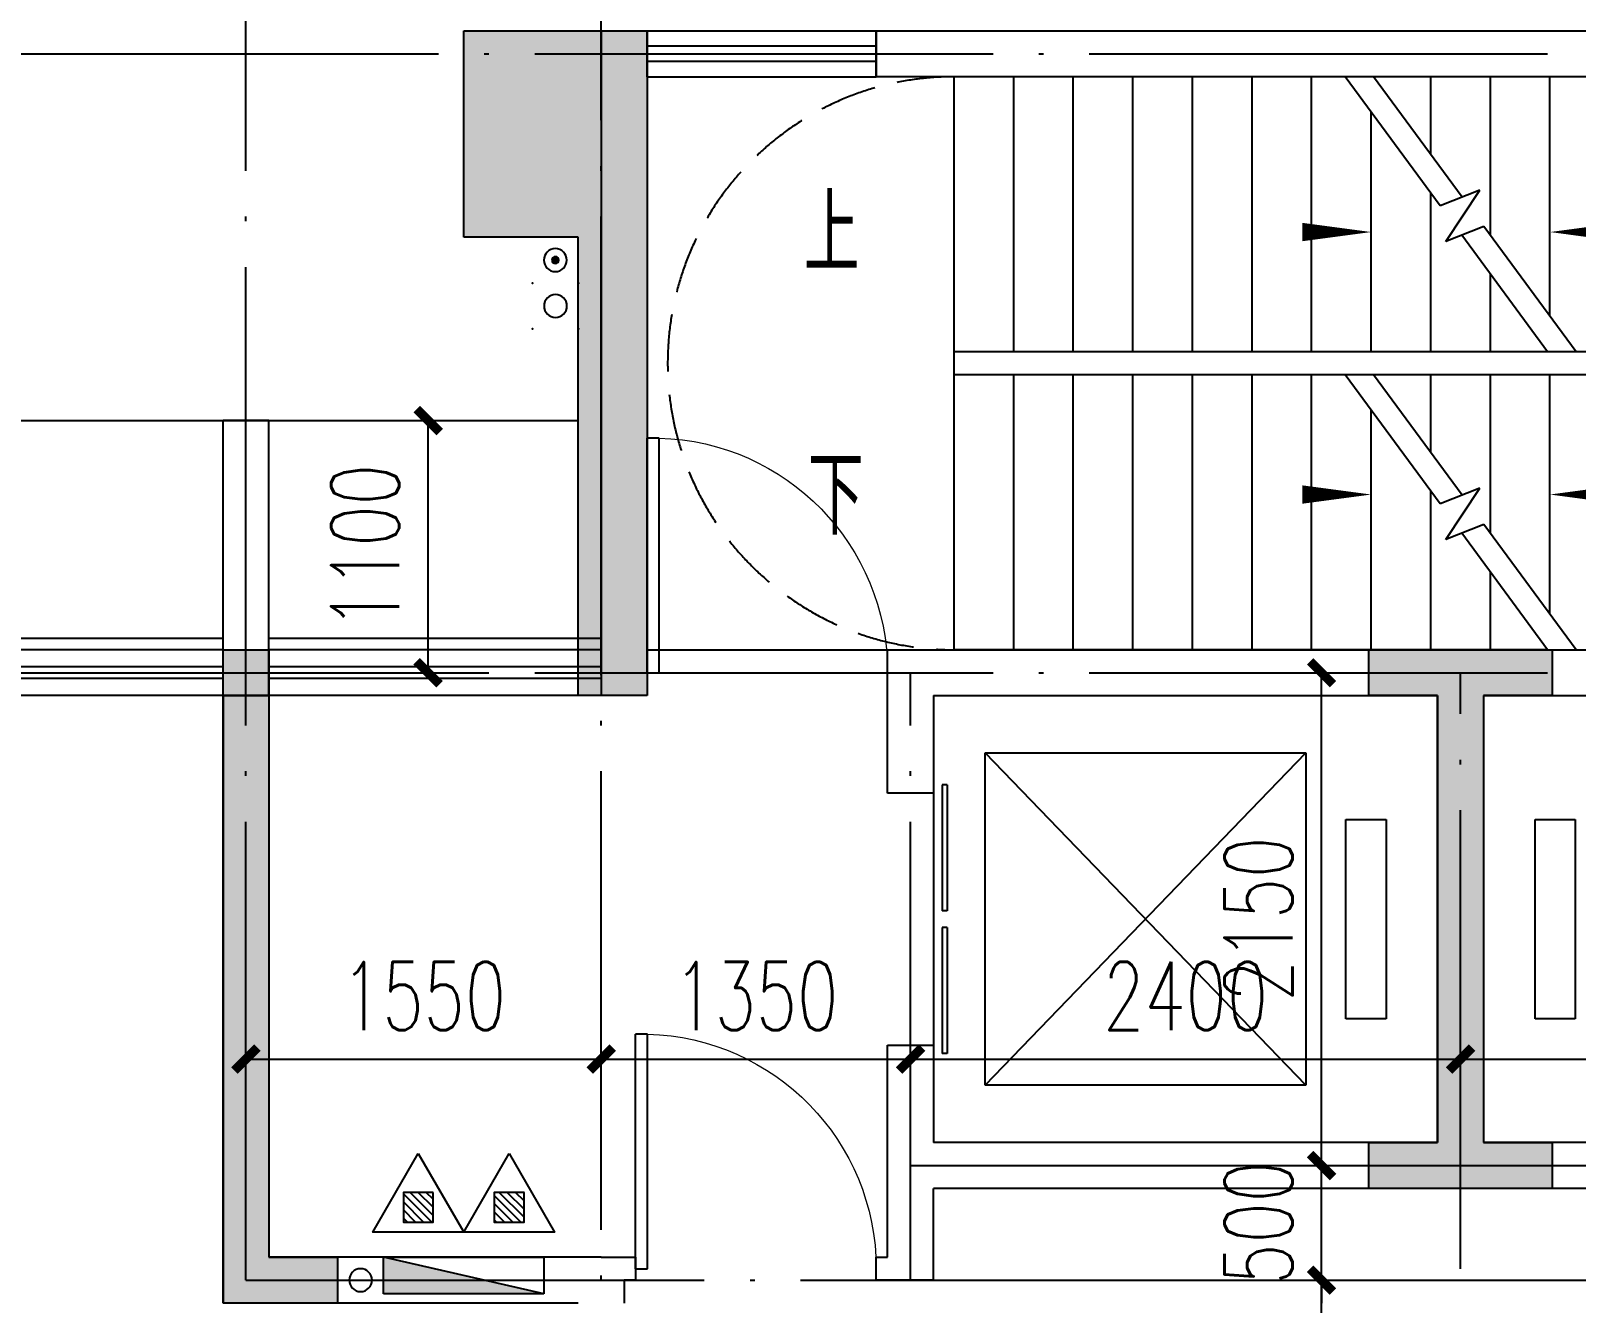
# Model space of a CAD drawing. Extents: x 41972 to 370663, y -1070170 to -109687.
# Drawn here: x 248859 to 255601, y -124937 to -119387 of the extents above; entities that cross this region are included whole.
import ezdxf

# ---------------------------------------------------------------- set-up
doc = ezdxf.new("R2010")
doc.units = 0
doc.header["$LTSCALE"] = 1000
doc.header["$MEASUREMENT"] = 0
doc.linetypes.add('DOTE', pattern=[2.42, 2, -0.2, 0.02, -0.2])
doc.linetypes.add('hxt-bzc$0$DASH', pattern=[0.35, 0.25, -0.1])
doc.layers.get('Defpoints').update_dxf_attribs({"color": 250})
for name, color, linetype in [('110-bz$0$A-栏杆、扶手', 163, 'Continuous'), ('A-AXIS_轴号', 3, 'Continuous'), ('A-COLUMN_结构柱', 4, 'Continuous'), ('A-DOTE_轴线', 215, 'DOTE'), ('A-PUB_HATCH_柱填充', 9, 'Continuous'), ('A-看线（阳台、空调板、线脚、雨棚等）', 11, 'Continuous'), ('A-立管', 6, 'Continuous'), ('EQUIP_灭火器', 7, 'Continuous'), ('hxt-bzc$0$A-STAIR-楼电梯、坡、阶', 2, 'Continuous'), ('hxt-bzc$0$A-WALL-墙', 4, 'Continuous'), ('hxt-bzc$0$A-WINDOW-门窗', 2, 'Continuous'), ('hxt-bzc$0$A-文字', 7, 'Continuous'), ('hxt-bzc$0$A-栏杆、扶手', 163, 'Continuous'), ('hxt-bzc$0$A-看线（阳台、空调板、线脚、雨棚等）', 11, 'Continuous'), ('hxt-bzc$0$DIM_SYMB', 3, 'Continuous'), ('hxt-bzc$0$EQUIP_消火栓', 7, 'Continuous'), ('hxt-bzc$0$VPIPE-消防', 1, 'hxt-bzc$0$TG_X'), ('loutai2-osc$0$A-WALL-墙', 4, 'Continuous'), ('loutai2-osc$0$A-看线（阳台、空调板、线脚、雨棚等）', 11, 'Continuous'), ('SG-BZC$0$A-立管', 6, 'Continuous'), ('WALL', 9, 'Continuous')]:
    doc.layers.add(name, color=color, linetype=linetype)
doc.styles.add('_TCH_DIM_T3', font='SIMPLEX', dxfattribs={"width": 0.705882, "bigfont": 'GBCBIG.shx'})
doc.styles.add('hxt-bzc$0$_TCH_DIM', font='SIMPLEX', dxfattribs={"bigfont": 'GBCBIG'})
doc.styles.add('hxt-bzc$0$TG_LINETYPE', font='SIMPLEX', dxfattribs={"width": 0.8, "height": 3, "bigfont": 'AllInOneBig.shx'})
doc.linetypes.add('hxt-bzc$0$TG_X', pattern='A,2,-0.6,["X",hxt-bzc$0$TG_LINETYPE,S=0.1,R=0,X=-0.52,Y=-0.15],0', length=2.6)
doc.dimstyles.new('_TCH_ARCH&&100', dxfattribs={"dimtxt": 297.5, "dimasz": 100, "dimexe": 250, "dimexo": 300, "dimgap": 126.25, "dimtad": 1, "dimdec": 0, "dimzin": 0, "dimdsep": 46, "dimtxsty": '_TCH_DIM_T3', "dimblk": 'ARCHTICK', "dimcen": 0.09, "dimclrt": 7, "dimazin": 2, "dimtfac": 1, "dimtdec": 0, "dimtix": 1, "dimtmove": 2, "dimatfit": 3, "dimfxl": 100, "dimtolj": 1, "dimtzin": 0, "dimarcsym": 0})

# ---------------------------------------------------------------- blocks, each defined once
blk = doc.blocks.new('loutai2-osc')
at = {"layer": '110-bz$0$A-栏杆、扶手'}
for p, q in [((14450, 125), (15950, 125)), ((14450, 75), (15950, 75))]:
    blk.add_line(p, q, dxfattribs=at)
at = {"layer": 'A-看线（阳台、空调板、线脚、雨棚等）', "color": 8}
blk.add_line((14450, 250), (16050, 250), dxfattribs=at)
at = {"layer": 'loutai2-osc$0$A-WALL-墙'}
for p, q in [((14250, 0), (14250, 1200)), ((14250, 1200), (14450, 1200)), ((14450, 0), (14450, 1200)), ((14250, 0), (14450, 0))]:
    blk.add_line(p, q, dxfattribs=at)
at = {"layer": 'loutai2-osc$0$A-看线（阳台、空调板、线脚、雨棚等）'}
for p, q in [((14450, 200), (15950, 200)), ((14450, 0), (15950, 0))]:
    blk.add_line(p, q, dxfattribs=at)
blk.add_lwpolyline([(16150, 250), (16150, 1200), (12900, 1200)], dxfattribs=at)
blk = doc.blocks.new('34GTQ24TG')
at = {"layer": 'A-立管'}
blk.add_hatch(color=256, dxfattribs=at).paths.add_polyline_path([(0, -15, -1), (0, 15, -1), (0, -15)])
for radius in [50, 15]:
    blk.add_circle((0, 0), radius, dxfattribs=at)
blk = doc.blocks.new('SG-BZC$0$立管%%c100')
at = {"layer": 'SG-BZC$0$A-立管'}
blk.add_circle((100, -100), 50, dxfattribs=at)
for p in [(0, 0), (200, 0), (0, -200), (200, -200)]:
    blk.add_point(p, dxfattribs=at)
blk = doc.blocks.new('SG-BZC')
at = {"layer": 'A-立管'}
blk.add_blockref('34GTQ24TG', (9200, 10700), dxfattribs=at)
at = {"layer": 'SG-BZC$0$A-立管', "xscale": 0.9979199999999903, "yscale": 0.9979199999999903, "zscale": 0.9979199999999903, "rotation": 179.999998773234}
blk.add_blockref('SG-BZC$0$立管%%c100', (9299.1, 10400), dxfattribs=at)
blk = doc.blocks.new('A$C18840BC2')
at = {"layer": 'A-PUB_HATCH_柱填充'}
for points in [[(17550, 11200), (17550, 12100), (16750, 12100), (16750, 9200), (17050, 9200), (17050, 11200), (17550, 11200)], [(13100, 9200), (13100, 7250), (12800, 7250), (12800, 7050), (13600, 7050), (13600, 7250), (13300, 7250), (13300, 9200), (13600, 9200), (13600, 9400), (12800, 9400), (12800, 9200), (13100, 9200)], [(18400, 6750), (18100, 6750), (18100, 6550), (18600, 6550), (18600, 9400), (18400, 9400), (18400, 6750)]]:
    blk.add_hatch(color=256, dxfattribs=at).paths.add_polyline_path(points)
at = {"layer": 'A-COLUMN_结构柱'}
for p, q in [((17550, 12100), (16750, 12100)), ((16750, 12100), (16750, 9200)), ((17550, 11200), (17550, 12100)), ((17050, 9200), (17050, 11200)), ((17050, 11200), (17550, 11200)), ((13600, 9400), (12800, 9400)), ((12800, 9400), (12800, 9200)), ((13600, 9200), (13600, 9400)), ((18600, 9400), (18400, 9400)), ((18400, 9400), (18400, 6750)), ((18600, 6550), (18600, 9400)), ((12800, 9200), (13100, 9200)), ((13100, 9200), (13100, 7250)), ((13300, 7250), (13300, 9200)), ((13300, 9200), (13600, 9200)), ((16750, 9200), (17050, 9200)), ((13100, 7250), (12800, 7250)), ((12800, 7250), (12800, 7050)), ((13600, 7250), (13300, 7250)), ((13600, 7050), (13600, 7250)), ((12800, 7050), (13600, 7050)), ((18400, 6750), (18100, 6750)), ((18100, 6750), (18100, 6550)), ((18100, 6550), (18600, 6550))]:
    blk.add_line(p, q, dxfattribs=at)
blk = doc.blocks.new('$TwtSys$00000546')
h = blk.add_hatch()
h.set_pattern_fill('ANSI31', color=256, scale=200, style=0)
h.set_pattern_definition([(45, (-38543.802, -6670.83), (-17.67767, 17.67767), [])])
h.paths.add_polyline_path([(-64.9, 173.7), (64.9, 173.7), (64.9, 43.9), (-64.9, 43.9)])
for points in [[(0, 343.6), (-198.4, 0), (198.4, 0)], [(-64.9, 173.7), (64.9, 173.7), (64.9, 43.9), (-64.9, 43.9)]]:
    blk.add_lwpolyline(points, close=True)
blk = doc.blocks.new('hxt-bzc$0$$DorLib2D$00000001')
for p, q in [((0.45, 0.975), (0.5, 0.975)), ((0.45, 0), (0.45, 0.975)), ((0.5, 0), (0.5, 0.975)), ((0.5, 0), (0.45, 0))]:
    blk.add_line(p, q)
at = {"lineweight": 13}
blk.add_arc((0.475, 0), 0.975, 91.46928, 180, dxfattribs=at)
blk = doc.blocks.new('hxt-bzc$0$$DORLIB2D$00000127')
at = {"color": 0}
for points in [[(-0.5333, 0.7949), (-0.5333, 0.6904)], [(-0.0333, 0.7949), (-0.5333, 0.7949)], [(-0.0333, 0.7949), (-0.0333, 0.6904)], [(0.5333, 0.7949), (0.0333, 0.7949)], [(0.0333, 0.7949), (0.0333, 0.6904)], [(0.5333, 0.7949), (0.5333, 0.6904)], [(-0.0333, 0.6904), (-0.5333, 0.6904)], [(0.5333, 0.6904), (0.0333, 0.6904)], [(0.5, 0.5), (-0.5, 0.5)]]:
    blk.add_lwpolyline(points, dxfattribs=at)
blk = doc.blocks.new('hxt-bzc$0$$WINLIB2D$00000001')
at = {"color": 0}
for points in [[(-0.5, 0.5), (-0.5, -0.5)], [(-0.5, 0.5), (0.5, 0.5)], [(0.5, -0.5), (0.5, 0.5)], [(0.5, 0.1667), (-0.5, 0.1667)], [(0.5, -0.1667), (-0.5, -0.1667)], [(-0.5, -0.5), (0.5, -0.5)]]:
    blk.add_lwpolyline(points, dxfattribs=at)
blk = doc.blocks.new('hxt-bzc$0$$TwtSys$00000434')
for p, q in [((-0.5, 0.5), (-0.5, -0.5)), ((-0.5, -0.5), (0.5, 0.5)), ((0.5, 0.5), (-0.5, 0.5)), ((0.5, -0.5), (0.5, 0.5)), ((-0.5, -0.5), (0.5, -0.5))]:
    blk.add_line(p, q)
blk.add_solid([(0.5, -0.5), (0.5, 0.5), (-0.5, -0.5)])
blk = doc.blocks.new('hxt-bzc')
at = {"layer": 'hxt-bzc$0$A-STAIR-楼电梯、坡、阶'}
for p, q in [((7075, 2200), (5675, 2200)), ((5675, 2200), (5675, 750)), ((5675, 750), (7075, 2200)), ((7075, 750), (5675, 2200)), ((7075, 750), (7075, 2200)), ((4675, 1910), (4500, 1910)), ((4500, 1910), (4500, 1040)), ((4675, 1040), (4675, 1910)), ((5500, 1910), (5325, 1910)), ((5325, 1910), (5325, 1040)), ((5500, 1040), (5500, 1910)), ((4500, 1040), (4675, 1040)), ((5325, 1040), (5500, 1040)), ((5675, 750), (7075, 750))]:
    blk.add_line(p, q, dxfattribs=at)
at = {"layer": 'hxt-bzc$0$A-WALL-墙'}
for p, q in [((7550, 5350), (2450, 5350)), ((7550, 5150), (7550, 5350)), ((8750, 5350), (8550, 5350)), ((8550, 5350), (8550, 5150)), ((8750, 5350), (8750, 2450)), ((2450, 5150), (7550, 5150)), ((8550, 5150), (8550, 2650)), ((5000, 2650), (2600, 2650)), ((7400, 2650), (5000, 2650)), ((7500, 2650), (7400, 2650)), ((7500, 2450), (7500, 2650)), ((8550, 2650), (8550, 2450)), ((4900, 2450), (2700, 2450)), ((4900, 2450), (4900, 500)), ((5100, 2450), (5100, 500)), ((7300, 2450), (5100, 2450)), ((7300, 2450), (7300, 2025)), ((7500, 2025), (7500, 2450)), ((8550, 2450), (8750, 2450)), ((10200, 2450), (10200, 0)), ((10400, 2450), (10200, 2450)), ((10400, 2450), (10400, -200)), ((7300, 2025), (7500, 2025)), ((7500, 925), (7300, 925)), ((7300, 925), (7300, 500)), ((7500, 400), (7500, 925)), ((2700, 500), (4900, 500)), ((5100, 500), (7300, 500)), ((7500, 0), (7500, 400)), ((2700, 300), (5000, 300)), ((5000, 300), (7300, 300)), ((7300, -100), (7300, 300)), ((7550, 0), (7500, 0)), ((7550, -100), (7550, 0)), ((8750, 0), (8600, 0)), ((8600, 0), (8600, -100)), ((8750, 0), (10200, 0)), ((7300, -100), (7550, -100)), ((8600, -100), (8650, -100)), ((8650, -100), (8650, -200)), ((8850, -200), (10400, -200))]:
    blk.add_line(p, q, dxfattribs=at)
at = {"layer": 'hxt-bzc$0$A-WINDOW-门窗'}
blk.add_line((8550, 2650), (7500, 2650), dxfattribs=at)
at = {"layer": 'hxt-bzc$0$A-栏杆、扶手'}
for p, q in [((8750, 2575), (10200, 2575)), ((8750, 2525), (10200, 2525))]:
    blk.add_line(p, q, dxfattribs=at)
at = {"layer": 'hxt-bzc$0$A-看线（阳台、空调板、线脚、雨棚等）', "color": 8}
blk.add_line((8750, 2700), (10200, 2700), dxfattribs=at)
at = {"layer": 'hxt-bzc$0$A-看线（阳台、空调板、线脚、雨棚等）'}
for p, q in [((8750, 2650), (10200, 2650)), ((8750, 2450), (10200, 2450))]:
    blk.add_line(p, q, dxfattribs=at)
at = {"layer": 'hxt-bzc$0$VPIPE-消防'}
blk.add_circle((9800, -100), 50, dxfattribs=at)
at = {"layer": 'EQUIP_灭火器'}
for p in [(9151.6, 109.4), (9548.4, 109.4)]:
    blk.add_blockref('$TwtSys$00000546', p, dxfattribs=at)
at = {"layer": 'hxt-bzc$0$A-WINDOW-门窗'}
for name, p, xscale, yscale, zscale in [('hxt-bzc$0$$WINLIB2D$00000001', (8050, 5250), -1000, -200, 200), ('hxt-bzc$0$$DorLib2D$00000001', (8075, -50), 1050, 1050, 100)]:
    blk.add_blockref(name, p, dxfattribs=dict(at, xscale=xscale, yscale=yscale, zscale=zscale))
at = {"layer": 'hxt-bzc$0$A-WINDOW-门窗', "zscale": 200}
for name, p, xscale, yscale, rotation in [('hxt-bzc$0$$DorLib2D$00000001', (8025, 2550), -1050, -1050, 179.9999999999973), ('hxt-bzc$0$$DORLIB2D$00000127', (7400, 1475), 1100, 200, 89.99999999999689)]:
    blk.add_blockref(name, p, dxfattribs=dict(at, xscale=xscale, yscale=yscale, rotation=rotation))
at = {"layer": 'hxt-bzc$0$EQUIP_消火栓', "xscale": 700, "yscale": 159.9999999854917, "zscale": 700}
blk.add_blockref('hxt-bzc$0$$TwtSys$00000434', (9350, -80), dxfattribs=at)
blk = doc.blocks.new('_ArchTick')
at = {"color": 0, "linetype": 'ByBlock', "const_width": 0.4}
blk.add_lwpolyline([(-0.5, -0.5), (0.5, 0.5)], dxfattribs=at)
blk = doc.blocks.new('*D5129')
at = {"layer": 'A-AXIS_轴号', "color": 0, "lineweight": -2, "transparency": 16777216}
for p, q in [((23303.2, 20600), (23945, 20600)), ((23695, 19500), (23695, 20600)), ((23303.2, 19500), (23945, 19500))]:
    blk.add_line(p, q, dxfattribs=at)
at = {"layer": 'Defpoints', "color": 0, "transparency": 16777216}
for p in [(23003.2, 20600), (23695, 20600), (23003.2, 19500)]:
    blk.add_point(p, dxfattribs=at)
at = {"layer": 'A-AXIS_轴号', "color": 0, "lineweight": -2, "transparency": 16777216, "xscale": 100, "yscale": 100, "zscale": 100}
for p, rotation in [((23695, 20600), 90), ((23695, 19500), 270)]:
    blk.add_blockref('_ArchTick', p, dxfattribs=dict(at, rotation=rotation))
at = {"layer": 'A-AXIS_轴号', "color": 7, "transparency": 16777216, "insert": (23420, 20050), "char_height": 297.5, "attachment_point": 5, "rotation": 90, "style": '_TCH_DIM_T3'}
blk.add_mtext('\\A1;1100', dxfattribs=at)
blk = doc.blocks.new('*D5135')
at = {"layer": 'A-AXIS_轴号', "color": 0, "lineweight": -2, "transparency": 16777216}
for p, q in [((28200, 17410.6), (28200, 18064.5)), ((30600, 17410.6), (30600, 18064.5)), ((28200, 17814.5), (30600, 17814.5))]:
    blk.add_line(p, q, dxfattribs=at)
at = {"layer": 'Defpoints', "color": 0, "transparency": 16777216}
for p in [(30600, 17814.5), (28200, 17110.6), (30600, 17110.6)]:
    blk.add_point(p, dxfattribs=at)
at = {"layer": 'A-AXIS_轴号', "color": 0, "lineweight": -2, "transparency": 16777216, "xscale": 100, "yscale": 100, "zscale": 100, "rotation": 180}
blk.add_blockref('_ArchTick', (28200, 17814.5), dxfattribs=at)
at = {"layer": 'A-AXIS_轴号', "color": 0, "lineweight": -2, "transparency": 16777216, "xscale": 100, "yscale": 100, "zscale": 100}
blk.add_blockref('_ArchTick', (30600, 17814.5), dxfattribs=at)
at = {"layer": 'A-AXIS_轴号', "color": 7, "transparency": 16777216, "insert": (29400, 18089.5), "char_height": 297.5, "attachment_point": 5, "style": '_TCH_DIM_T3'}
blk.add_mtext('\\A1;2400', dxfattribs=at)
blk = doc.blocks.new('*D5136')
at = {"layer": 'A-AXIS_轴号', "color": 0, "lineweight": -2, "transparency": 16777216}
for p, q in [((25800, 17410.6), (25800, 18064.5)), ((28200, 17410.6), (28200, 18064.5)), ((25800, 17814.5), (28200, 17814.5))]:
    blk.add_line(p, q, dxfattribs=at)
at = {"layer": 'Defpoints', "color": 0, "transparency": 16777216}
for p in [(28200, 17814.5), (25800, 17110.6), (28200, 17110.6)]:
    blk.add_point(p, dxfattribs=at)
at = {"layer": 'A-AXIS_轴号', "color": 0, "lineweight": -2, "transparency": 16777216, "xscale": 100, "yscale": 100, "zscale": 100, "rotation": 180}
blk.add_blockref('_ArchTick', (25800, 17814.5), dxfattribs=at)
at = {"layer": 'A-AXIS_轴号', "color": 0, "lineweight": -2, "transparency": 16777216, "xscale": 100, "yscale": 100, "zscale": 100}
blk.add_blockref('_ArchTick', (28200, 17814.5), dxfattribs=at)
at = {"layer": 'A-AXIS_轴号', "color": 7, "transparency": 16777216, "insert": (27000, 18089.5), "char_height": 297.5, "attachment_point": 5, "style": '_TCH_DIM_T3'}
blk.add_mtext('\\A1;2400', dxfattribs=at)
blk = doc.blocks.new('*D5137')
at = {"layer": 'A-AXIS_轴号', "color": 0, "lineweight": -2, "transparency": 16777216}
for p, q in [((24450, 17410.6), (24450, 18064.5)), ((25800, 17410.6), (25800, 18064.5)), ((24450, 17814.5), (25800, 17814.5))]:
    blk.add_line(p, q, dxfattribs=at)
at = {"layer": 'Defpoints', "color": 0, "transparency": 16777216}
for p in [(25800, 17814.5), (24450, 17110.6), (25800, 17110.6)]:
    blk.add_point(p, dxfattribs=at)
at = {"layer": 'A-AXIS_轴号', "color": 0, "lineweight": -2, "transparency": 16777216, "xscale": 100, "yscale": 100, "zscale": 100, "rotation": 180}
blk.add_blockref('_ArchTick', (24450, 17814.5), dxfattribs=at)
at = {"layer": 'A-AXIS_轴号', "color": 0, "lineweight": -2, "transparency": 16777216, "xscale": 100, "yscale": 100, "zscale": 100}
blk.add_blockref('_ArchTick', (25800, 17814.5), dxfattribs=at)
at = {"layer": 'A-AXIS_轴号', "color": 7, "transparency": 16777216, "insert": (25125, 18089.5), "char_height": 297.5, "attachment_point": 5, "style": '_TCH_DIM_T3'}
blk.add_mtext('\\A1;1350', dxfattribs=at)
blk = doc.blocks.new('*D5138')
at = {"layer": 'A-AXIS_轴号', "color": 0, "lineweight": -2, "transparency": 16777216}
for p, q in [((22900, 17410.6), (22900, 18064.5)), ((24450, 17410.6), (24450, 18064.5)), ((22900, 17814.5), (24450, 17814.5))]:
    blk.add_line(p, q, dxfattribs=at)
at = {"layer": 'Defpoints', "color": 0, "transparency": 16777216}
for p in [(24450, 17814.5), (22900, 17110.6), (24450, 17110.6)]:
    blk.add_point(p, dxfattribs=at)
at = {"layer": 'A-AXIS_轴号', "color": 0, "lineweight": -2, "transparency": 16777216, "xscale": 100, "yscale": 100, "zscale": 100, "rotation": 180}
blk.add_blockref('_ArchTick', (22900, 17814.5), dxfattribs=at)
at = {"layer": 'A-AXIS_轴号', "color": 0, "lineweight": -2, "transparency": 16777216, "xscale": 100, "yscale": 100, "zscale": 100}
blk.add_blockref('_ArchTick', (24450, 17814.5), dxfattribs=at)
at = {"layer": 'A-AXIS_轴号', "color": 7, "transparency": 16777216, "insert": (23675, 18089.5), "char_height": 297.5, "attachment_point": 5, "style": '_TCH_DIM_T3'}
blk.add_mtext('\\A1;1550', dxfattribs=at)
blk = doc.blocks.new('*D5177')
at = {"layer": 'A-AXIS_轴号', "color": 0, "lineweight": -2, "transparency": 16777216}
for p, q in [((27093.4, 16850), (27843.4, 16850)), ((27593.4, 15850), (27593.4, 16850)), ((27093.4, 15850), (27843.4, 15850))]:
    blk.add_line(p, q, dxfattribs=at)
at = {"layer": 'Defpoints', "color": 0, "transparency": 16777216}
for p in [(26793.4, 16850), (27593.4, 16850), (26793.4, 15850)]:
    blk.add_point(p, dxfattribs=at)
at = {"layer": 'A-AXIS_轴号', "color": 0, "lineweight": -2, "transparency": 16777216, "xscale": 100, "yscale": 100, "zscale": 100}
for p, rotation in [((27593.4, 16850), 90), ((27593.4, 15850), 270)]:
    blk.add_blockref('_ArchTick', p, dxfattribs=dict(at, rotation=rotation))
at = {"layer": 'A-AXIS_轴号', "color": 7, "transparency": 16777216, "insert": (27318.4, 16350), "char_height": 297.5, "attachment_point": 5, "rotation": 90, "style": '_TCH_DIM_T3'}
blk.add_mtext('\\A1;1000', dxfattribs=at)
blk = doc.blocks.new('*D5178')
at = {"layer": 'A-AXIS_轴号', "color": 0, "lineweight": -2, "transparency": 16777216}
for p, q in [((27593.4, 17350), (27593.4, 17450)), ((27093.4, 17350), (27843.4, 17350)), ((27593.4, 16850), (27593.4, 17350)), ((27093.4, 16850), (27843.4, 16850)), ((27593.4, 16850), (27593.4, 16750))]:
    blk.add_line(p, q, dxfattribs=at)
at = {"layer": 'Defpoints', "color": 0, "transparency": 16777216}
for p in [(26793.4, 17350), (27593.4, 17350), (26793.4, 16850)]:
    blk.add_point(p, dxfattribs=at)
at = {"layer": 'A-AXIS_轴号', "color": 0, "lineweight": -2, "transparency": 16777216, "xscale": 100, "yscale": 100, "zscale": 100}
for p, rotation in [((27593.4, 17350), 270), ((27593.4, 16850), 90)]:
    blk.add_blockref('_ArchTick', p, dxfattribs=dict(at, rotation=rotation))
at = {"layer": 'A-AXIS_轴号', "color": 7, "transparency": 16777216, "insert": (27318.4, 17100), "char_height": 297.5, "attachment_point": 5, "rotation": 90, "style": '_TCH_DIM_T3'}
blk.add_mtext('\\A1;500', dxfattribs=at)
blk = doc.blocks.new('*D5179')
at = {"layer": 'A-AXIS_轴号', "color": 0, "lineweight": -2, "transparency": 16777216}
for p, q in [((27093.4, 19500), (27843.4, 19500)), ((27593.4, 17350), (27593.4, 19500)), ((27093.4, 17350), (27843.4, 17350))]:
    blk.add_line(p, q, dxfattribs=at)
at = {"layer": 'Defpoints', "color": 0, "transparency": 16777216}
for p in [(26793.4, 19500), (27593.4, 19500), (26793.4, 17350)]:
    blk.add_point(p, dxfattribs=at)
at = {"layer": 'A-AXIS_轴号', "color": 0, "lineweight": -2, "transparency": 16777216, "xscale": 100, "yscale": 100, "zscale": 100}
for p, rotation in [((27593.4, 19500), 90), ((27593.4, 17350), 270)]:
    blk.add_blockref('_ArchTick', p, dxfattribs=dict(at, rotation=rotation))
at = {"layer": 'A-AXIS_轴号', "color": 7, "transparency": 16777216, "insert": (27318.4, 18425), "char_height": 297.5, "attachment_point": 5, "rotation": 90, "style": '_TCH_DIM_T3'}
blk.add_mtext('\\A1;2150', dxfattribs=at)
blk = doc.blocks.new('A$C5F987C3E')
at = {"layer": 'A-AXIS_轴号'}
for p, q in [((27466.7, 17350), (28975, 17350)), ((27466.7, 16850), (28975, 16850))]:
    blk.add_line(p, q, dxfattribs=at)
at = {"layer": 'A-DOTE_轴线'}
for p, q in [((22900, 16850), (22900, 27200)), ((24450, 14650), (24450, 27200)), ((4800, 22200), (50100, 22200)), ((4800, 19500), (50100, 19500)), ((25800, 16850), (25800, 19500)), ((28200, 4800), (28200, 19500)), ((25800, 17350), (30700, 17350)), ((22900, 16850), (33300, 16850))]:
    blk.add_line(p, q, dxfattribs=at)
at = {"layer": 'A-AXIS_轴号'}
for p1, p2, distance, picture, middle in [((23003.2, 19500), (23003.2, 20600), -691.8, '*D5129', (23420, 20050)), ((26793.4, 17350), (26793.4, 19500), -800, '*D5179', (27318.4, 18425)), ((22900, 17110.6), (24450, 17110.6), 703.9, '*D5138', (23675, 18089.5)), ((24450, 17110.6), (25800, 17110.6), 703.9, '*D5137', (25125, 18089.5)), ((25800, 17110.6), (28200, 17110.6), 703.9, '*D5136', (27000, 18089.5)), ((28200, 17110.6), (30600, 17110.6), 703.9, '*D5135', (29400, 18089.5)), ((26793.4, 16850), (26793.4, 17350), -800, '*D5178', (27318.4, 17100)), ((26793.4, 15850), (26793.4, 16850), -800, '*D5177', (27318.4, 16350))]:
    dim = blk.add_aligned_dim(p1=p1, p2=p2, distance=distance, dimstyle='_TCH_ARCH&&100', dxfattribs=at)
    dim.commit()
    dim.dimension.update_dxf_attribs({"geometry": picture, "text_midpoint": middle})

msp = doc.modelspace()

# ---------------------------------------------------------------- linework, layer by layer
at = {"layer": 'hxt-bzc$0$A-STAIR-楼电梯、坡、阶'}
for p, q in [((254592.9, -119586.5), (252887, -119586.5)), ((252887, -120786.5), (252887, -119586.5)), ((254592.9, -119586.5), (252887, -119586.5)), ((252887, -120786.5), (252887, -119586.5)), ((253147, -120786.5), (253147, -119586.5)), ((253147, -120786.5), (253147, -119586.5)), ((253407, -120786.5), (253407, -119586.5)), ((253407, -120786.5), (253407, -119586.5)), ((253667, -120786.5), (253667, -119586.5)), ((253667, -120786.5), (253667, -119586.5)), ((253927, -120786.5), (253927, -119586.5)), ((253927, -120786.5), (253927, -119586.5)), ((254187, -120786.5), (254187, -119586.5)), ((254187, -120786.5), (254187, -119586.5)), ((254447, -120786.5), (254447, -119586.5)), ((254447, -120786.5), (254447, -119586.5)), ((255007.4, -120149.1), (254592.9, -119586.5)), ((255007.4, -120149.1), (254592.9, -119586.5)), ((257307, -119586.5), (254717.1, -119586.5)), ((255103.8, -120111.4), (254717.1, -119586.5)), ((257307, -119586.5), (254717.1, -119586.5)), ((255103.8, -120111.4), (254717.1, -119586.5)), ((254967, -119925.7), (254967, -119586.5)), ((254967, -119925.7), (254967, -119586.5)), ((255227, -120278.7), (255227, -119586.5)), ((255227, -120278.7), (255227, -119586.5)), ((255487, -120631.6), (255487, -119586.5)), ((255487, -120631.6), (255487, -119586.5)), ((254707, -120786.5), (254707, -119741.4)), ((254707, -120786.5), (254707, -119741.4)), ((255181.3, -120081), (255007.4, -120149.1)), ((255181.3, -120081), (255007.4, -120149.1)), ((255032.3, -120305), (255181.3, -120081)), ((255032.3, -120305), (255181.3, -120081)), ((254967, -120786.5), (254967, -120094.4)), ((254967, -120786.5), (254967, -120094.4)), ((255198.5, -120240), (255032.3, -120305)), ((255198.5, -120240), (255032.3, -120305)), ((255476.9, -120786.5), (255102.1, -120277.7)), ((255476.9, -120786.5), (255102.1, -120277.7)), ((255601.1, -120786.5), (255198.5, -120240)), ((255601.1, -120786.5), (255198.5, -120240)), ((255227, -120786.5), (255227, -120447.3)), ((255227, -120786.5), (255227, -120447.3)), ((255476.9, -120786.5), (252887, -120786.5)), ((255476.9, -120786.5), (252887, -120786.5)), ((257307, -120786.5), (255601.1, -120786.5)), ((257307, -120786.5), (255601.1, -120786.5)), ((254592.9, -120886.5), (252887, -120886.5)), ((252887, -122086.5), (252887, -120886.5)), ((254592.9, -120886.5), (252887, -120886.5)), ((252887, -122086.5), (252887, -120886.5)), ((253147, -122086.5), (253147, -120886.5)), ((253147, -122086.5), (253147, -120886.5)), ((253407, -122086.5), (253407, -120886.5)), ((253407, -122086.5), (253407, -120886.5)), ((253667, -122086.5), (253667, -120886.5)), ((253667, -122086.5), (253667, -120886.5)), ((253927, -122086.5), (253927, -120886.5)), ((253927, -122086.5), (253927, -120886.5)), ((254187, -122086.5), (254187, -120886.5)), ((254187, -122086.5), (254187, -120886.5)), ((254447, -122086.5), (254447, -120886.5)), ((254447, -122086.5), (254447, -120886.5)), ((255007.4, -121449.1), (254592.9, -120886.5)), ((255007.4, -121449.1), (254592.9, -120886.5)), ((257307, -120886.5), (254717.1, -120886.5)), ((255103.8, -121411.4), (254717.1, -120886.5)), ((257307, -120886.5), (254717.1, -120886.5)), ((255103.8, -121411.4), (254717.1, -120886.5)), ((254967, -121225.7), (254967, -120886.5)), ((254967, -121225.7), (254967, -120886.5)), ((255227, -121578.7), (255227, -120886.5)), ((255227, -121578.7), (255227, -120886.5)), ((255487, -121931.6), (255487, -120886.5)), ((255487, -121931.6), (255487, -120886.5)), ((254707, -122086.5), (254707, -121041.4)), ((254707, -122086.5), (254707, -121041.4)), ((254967, -122086.5), (254967, -121394.4)), ((254967, -122086.5), (254967, -121394.4)), ((255181.3, -121381), (255007.4, -121449.1)), ((255181.3, -121381), (255007.4, -121449.1)), ((255032.3, -121605), (255181.3, -121381)), ((255032.3, -121605), (255181.3, -121381)), ((255198.5, -121540), (255032.3, -121605)), ((255198.5, -121540), (255032.3, -121605)), ((255601.1, -122086.5), (255198.5, -121540)), ((255601.1, -122086.5), (255198.5, -121540)), ((255476.9, -122086.5), (255102.1, -121577.7)), ((255476.9, -122086.5), (255102.1, -121577.7)), ((255227, -122086.5), (255227, -121747.3)), ((255227, -122086.5), (255227, -121747.3)), ((255476.9, -122086.5), (252887, -122086.5)), ((255476.9, -122086.5), (252887, -122086.5))]:
    msp.add_line(p, q, dxfattribs=at)
at = {"layer": 'hxt-bzc$0$A-STAIR-楼电梯、坡、阶', "linetype": 'hxt-bzc$0$DASH'}
msp.add_arc((252887, -120836.5), 1250, 90, 270, dxfattribs=at)
at = {"layer": 'hxt-bzc$0$A-WALL-墙'}
for p, q in [((257307, -120786.5), (252887, -120786.5)), ((252887, -120886.5), (252887, -120786.5)), ((257307, -120886.5), (252887, -120886.5))]:
    msp.add_line(p, q, dxfattribs=at)
at = {"layer": 'hxt-bzc$0$DIM_SYMB'}
for points in [[(252544.1, -120264, 0, 0, 0), (254707, -120264, 0, 80, 0), (254407, -120264, 0, 0, 0)], [(257649.9, -120264, 0, 0, 0), (255487, -120264, 0, 80, 0), (255787, -120264, 0, 0, 0)], [(252544.1, -121409.1, 0, 0, 0), (254707, -121409.1, 0, 80, 0), (254407, -121409.1, 0, 0, 0)], [(257649.9, -121409.1, 0, 0, 0), (255487, -121409.1, 0, 80, 0), (255787, -121409.1, 0, 0, 0)]]:
    msp.add_lwpolyline(points, format="xyseb", dxfattribs=at)

# ---------------------------------------------------------------- block references
msp.add_blockref('A$C5F987C3E', (226897, -141686.5))
at = {"xscale": -1}
for name, p in [('loutai2-osc', (264147, -122286.5)), ('SG-BZC', (260347, -131086.5)), ('hxt-bzc', (260097, -124736.5))]:
    msp.add_blockref(name, p, dxfattribs=at)
at = {"layer": 'WALL', "xscale": -1}
msp.add_blockref('A$C18840BC2', (268297, -131486.5), dxfattribs=at)

# ---------------------------------------------------------------- texts
at = {"layer": 'hxt-bzc$0$A-文字', "color": 7, "style": 'hxt-bzc$0$_TCH_DIM'}
for s, p in [('上', (252230.6, -120439)), ('下', (252249.2, -121584.1))]:
    msp.add_text(s, height=337.6, dxfattribs=at).set_placement(p)

doc.saveas('drawing.dxf')
